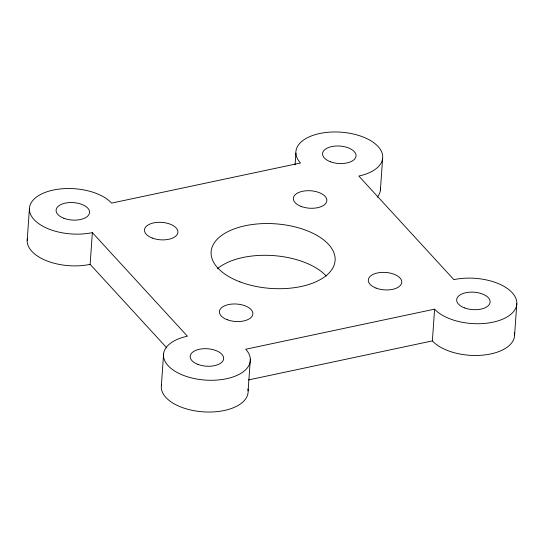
<?xml version="1.0" encoding="UTF-8"?>
<svg xmlns="http://www.w3.org/2000/svg" width="544" height="544" viewBox="0 0 544 544"><rect width="100%" height="100%" fill="white"/><g stroke="black" fill="none" stroke-linecap="round" stroke-linejoin="round"><path stroke-width="0.82" d="M27.2 240.312L29.424 208.563M166.865 347.976L90.134 264.357L92.358 232.608A43.506 22.664 4 0 1 34.041 219.565A43.506 22.664 4 0 1 53.312 190.053A43.506 22.664 4 0 1 111.622 203.096L300.499 163.01A43.506 22.664 4 0 1 319.77 133.498A43.506 22.664 4 0 1 378.087 146.54A43.506 22.664 4 0 1 358.816 176.052L453.866 279.643A43.506 22.664 4 0 1 512.176 292.686A43.506 22.664 4 0 1 492.905 322.198A43.506 22.664 4 0 1 434.595 309.155L245.718 349.241A43.506 22.664 4 0 1 226.447 378.753A43.506 22.664 4 0 1 168.137 365.711A43.506 22.664 4 0 1 187.408 336.199L92.358 232.608M161.398 385.349L163.622 353.6M248.118 390.878L250.342 359.128M295.059 164.818L295.882 153.122M380.378 190.4L382.602 158.651M248.472 379.936L432.378 340.904L434.595 309.155M514.576 335.437L516.8 303.688M217.471 268.668A62.145 32.382 4 0 1 272.972 255.564A62.145 32.382 4 0 1 326.305 276.114M514.332 332.391A43.506 22.664 4 0 1 483.494 355.069A43.506 22.664 4 0 1 432.378 340.904M247.874 388.946A43.506 22.664 4 0 1 204.802 411.937A43.506 22.664 4 0 1 161.52 384.649M90.134 264.357A43.506 22.664 4 0 1 45.92 260.501A43.506 22.664 4 0 1 27.424 238.503M380.467 187.877A43.506 22.664 4 0 1 377.23 197.214M239.945 281.853A62.145 32.382 4 0 0 335.097 260.59A62.145 32.382 4 0 0 244.29 225.937A62.145 32.382 4 0 0 239.945 281.853M63.879 218.28A16.782 8.745 4 0 0 89.57 212.534A16.782 8.745 4 0 0 65.049 203.177A16.782 8.745 4 0 0 63.879 218.28M197.975 364.419A16.782 8.745 4 0 0 223.666 358.68A16.782 8.745 4 0 0 199.145 349.323A16.782 8.745 4 0 0 197.975 364.419M464.433 307.863A16.782 8.745 4 0 0 490.124 302.124A16.782 8.745 4 0 0 465.603 292.767A16.782 8.745 4 0 0 464.433 307.863M330.337 161.718A16.782 8.745 4 0 0 356.028 155.978A16.782 8.745 4 0 0 331.514 146.622A16.782 8.745 4 0 0 330.337 161.718M301.138 206.434A16.782 8.745 4 0 0 326.828 200.695A16.782 8.745 4 0 0 302.314 191.338A16.782 8.745 4 0 0 301.138 206.434M152.238 238.041A16.782 8.745 4 0 0 177.929 232.295A16.782 8.745 4 0 0 153.408 222.945A16.782 8.745 4 0 0 152.238 238.041M227.174 319.709A16.782 8.745 4 0 0 252.865 313.97A16.782 8.745 4 0 0 228.344 304.613A16.782 8.745 4 0 0 227.174 319.709M376.074 288.102A16.782 8.745 4 0 0 401.764 282.363A16.782 8.745 4 0 0 377.25 273.006A16.782 8.745 4 0 0 376.074 288.102"/></g></svg>
